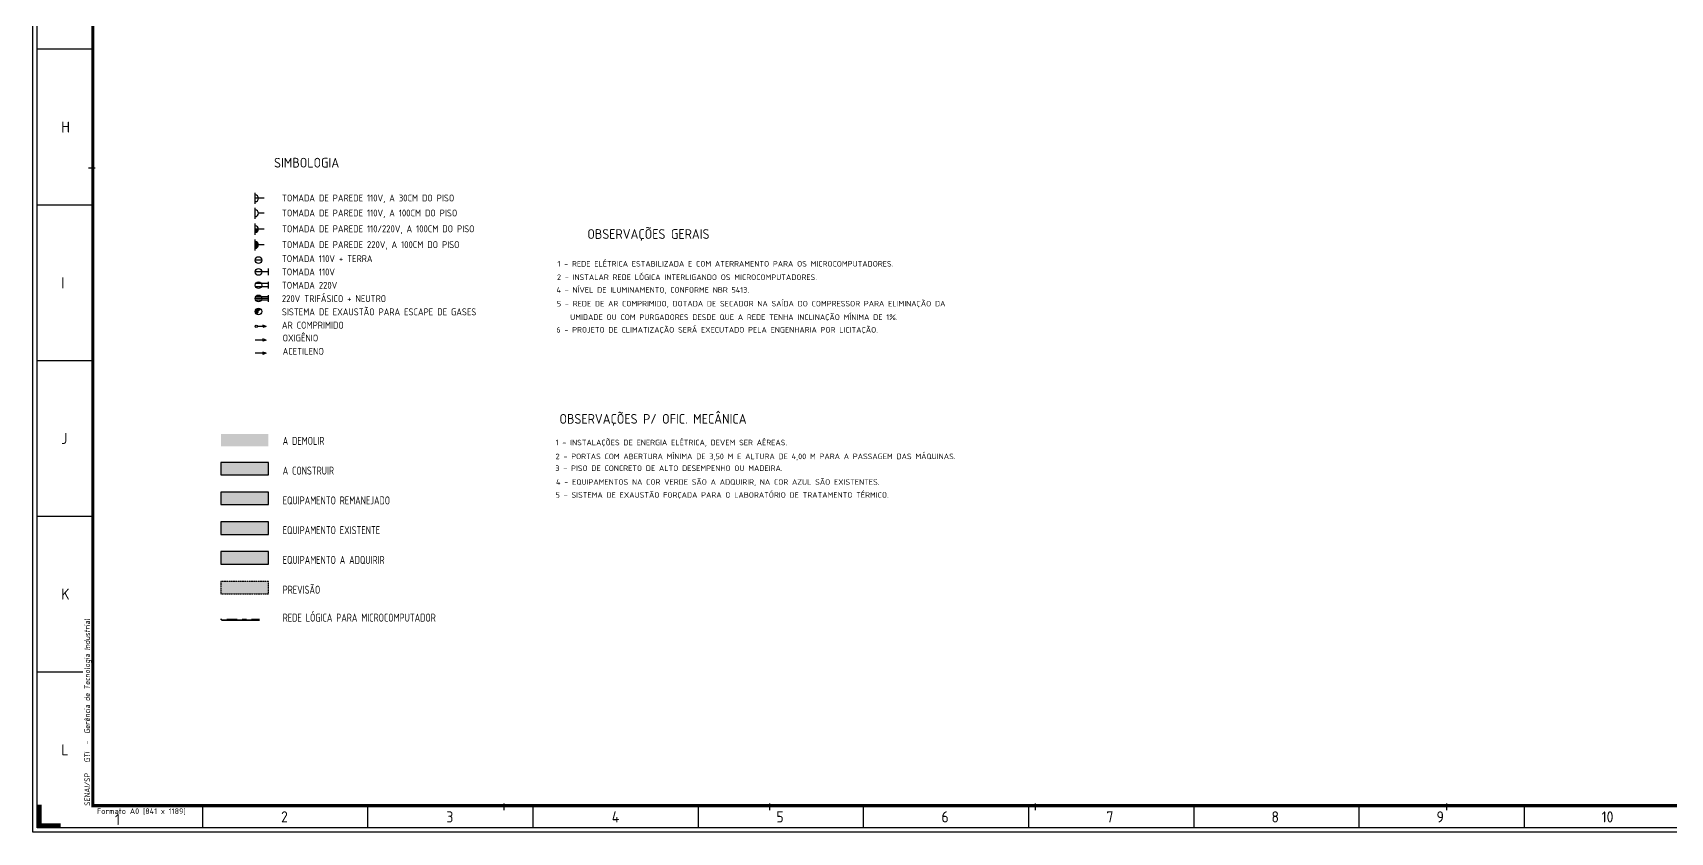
# Model space of a CAD drawing. Header units: millimetres. Extents: x 18768 to 1484868, y -11027 to 520152.
# Drawn here: x 1153971 to 1227618, y 100207 to 136195 of the extents above; entities that cross this region are included whole.
import ezdxf

# ---------------------------------------------------------------- set-up
doc = ezdxf.new("R2010")
doc.units = ezdxf.units.MM
for name, pattern in [('DASHDOT2', [0.5, 0.25, -0.125, 0, -0.125]), ('DIVIDE', [2.15, 1.5, -0.2, 0.05, -0.15, 0.05, -0.2]), ('HIDDEN2', [4.7625, 3.175, -1.5875])]:
    doc.linetypes.add(name, pattern=pattern)
for name, color, linetype in [('025', 3, 'Continuous'), ('035', 2, 'Continuous'), ('050', 166, 'Continuous'), ('100', 176, 'Continuous'), ('L018-SIMBOLO1', 3, 'Continuous'), ('L018-SIMBOLO3', 3, 'Continuous'), ('L025-CONTORNO', 7, 'Continuous'), ('L025-IMPLANTAÇÃO', 1, 'Continuous'), ('L025-PREVISÃO', 254, 'HIDDEN2'), ('L025-TEXTO', 7, 'Continuous'), ('L035-ARRANJO-ADQUIRIR', 102, 'Continuous'), ('L035-ARRANJO-EXISTENTE', 180, 'Continuous'), ('L035-ARRANJO-REMANEJADO', 200, 'Continuous'), ('L035-TEXTO', 40, 'Continuous')]:
    doc.layers.add(name, color=color, linetype=linetype)
doc.layers.add('L035-DEMOLIÇÃO', color=40, linetype='Continuous', plot=False)
doc.styles.add('ISO-CP--18', font='isocp.shx', dxfattribs={"width": 0.75, "height": 180})
doc.styles.add('ISO-CP--25', font='isocp.shx', dxfattribs={"height": 250})
doc.styles.add('ISO-CP--35', font='isocp.shx', dxfattribs={"height": 350})
doc.styles.add('ISO-CP--50', font='isocp.shx', dxfattribs={"height": 500})

# ---------------------------------------------------------------- blocks, each defined once
blk = doc.blocks.new('A0')
at = {"layer": '025'}
for points in [[(119300, 84500), (119300, 0), (0, 0), (0, 84500)], [(200, 84300), (119100, 84300), (119100, 200), (200, 200)]]:
    blk.add_lwpolyline(points, close=True, dxfattribs=at)
at = {"layer": '050'}
for p, q in [((2700, 35242), (200, 35242)), ((2700, 28234), (200, 28234)), ((2700, 21226), (200, 21226)), ((2700, 14218), (200, 14218)), ((2253, 7210), (200, 7210)), ((7631, 1200), (7631, 200)), ((15062, 1200), (15062, 200)), ((22493, 1200), (22493, 200)), ((29924, 1200), (29924, 200)), ((37355, 1200), (37355, 200)), ((44786, 1200), (44786, 200)), ((52217, 1200), (52217, 200)), ((59648, 1200), (59648, 200)), ((67079, 1200), (67079, 200))]:
    blk.add_line(p, q, dxfattribs=at)
at = {"layer": '100'}
for p, q in [((2500, 29900), (2800, 29900)), ((2700, 29950), (2700, 29850)), ((2700, 29935), (2700, 29865)), ((21150, 1200), (21250, 1200)), ((21165, 1200), (21235, 1200)), ((21200, 1000), (21200, 1300)), ((33100, 1200), (33200, 1200)), ((33115, 1200), (33185, 1200)), ((33150, 1000), (33150, 1300)), ((45050, 1200), (45150, 1200)), ((45065, 1200), (45135, 1200)), ((45100, 1000), (45100, 1300)), ((63550, 1200), (63650, 1200)), ((63565, 1200), (63635, 1200)), ((63600, 1000), (63600, 1300))]:
    blk.add_line(p, q, dxfattribs=at)
at = {"layer": '100', "const_width": 140}
blk.add_lwpolyline([(2700, 83300), (118100, 83300), (118100, 1200), (2700, 1200)], close=True, dxfattribs=at)
at = {"layer": '100', "const_width": 200}
blk.add_lwpolyline([(1250, 300), (300, 300), (300, 1250)], dxfattribs=at)
at = {"layer": '025', "style": 'ISO-CP--25'}
blk.add_text('Formato A0 [841 x 1189]', height=250, dxfattribs=at).set_placement((2888, 824))
at = {"layer": '035', "style": 'ISO-CP--35', "oblique": 5, "width": 0.9}
blk.add_text('SENAI/SP   GTI  -  Gerência de Tecnologia Industrial', height=250, rotation=90, dxfattribs=at).set_placement((2574, 1180))
at = {"layer": '050', "style": 'ISO-CP--50'}
for s, p in [('H', (1283, 31492)), ('I', (1283, 24481)), ('J', (1283, 17477)), ('K', (1283, 10472)), ('L', (1287, 3458)), ('1', (3699, 322)), ('2', (11167, 443)), ('3', (18604, 443)), ('4', (26041, 443)), ('5', (33445, 443)), ('6', (40870, 443)), ('7', (48290, 443)), ('8', (55711, 443)), ('9', (63137, 443)), ('10', (70560, 443))]:
    blk.add_text(s, height=500, dxfattribs=at).set_placement(p)

msp = doc.modelspace()

# ---------------------------------------------------------------- hatches: boundary and pattern name
at = {"layer": 'L018-SIMBOLO1'}
for points in [[(1164121.697, 127354.961), (1163971.697, 127354.961), (1163971.697, 127204.961, 0.414213562)], [(1163971.697, 126793.064), (1163971.697, 126493.064, 1)]]:
    msp.add_hatch(color=256, dxfattribs=at).paths.add_polyline_path(points)
at = {"layer": 'L018-SIMBOLO3'}
h = msp.add_hatch(color=180, dxfattribs=at)
edge = h.paths.add_edge_path()
edge.add_arc((1164121.697, 123643.052), 150, 45, 225)
edge.add_arc((1164046.697, 123611.986), 81.179, 247.5, 382.5)
edge.add_arc((1164196.697, 123674.118), 81.179, 67.5, 202.5, ccw=False)
at = {"layer": 'L025-IMPLANTAÇÃO'}
msp.add_hatch(color=256, dxfattribs=at).paths.add_polyline_path([(1162435.269, 116856.828), (1162435.269, 116292.934), (1164571.697, 116292.934), (1164571.697, 116856.828)])
at = {"layer": 'L025-PREVISÃO'}
msp.add_hatch(color=256, dxfattribs=at).paths.add_polyline_path([(1162435.269, 111497.348), (1162435.269, 110933.454), (1164571.697, 110933.454), (1164571.697, 111497.348)])
at = {"layer": 'L035-ARRANJO-ADQUIRIR'}
msp.add_hatch(color=256, dxfattribs=at).paths.add_polyline_path([(1162435.269, 112837.218), (1162435.269, 112273.324), (1164571.697, 112273.324), (1164571.697, 112837.218)])
at = {"layer": 'L035-ARRANJO-EXISTENTE'}
msp.add_hatch(color=256, dxfattribs=at).paths.add_polyline_path([(1162435.269, 114177.088), (1162435.269, 113613.194), (1164571.697, 113613.194), (1164571.697, 114177.088)])
at = {"layer": 'L035-ARRANJO-REMANEJADO'}
msp.add_hatch(color=256, dxfattribs=at).paths.add_polyline_path([(1162435.269, 115516.958), (1162435.269, 114953.064), (1164571.697, 114953.064), (1164571.697, 115516.958)])
at = {"layer": 'L035-DEMOLIÇÃO'}
msp.add_hatch(color=256, dxfattribs=at).paths.add_polyline_path([(1162435.269, 118135.247), (1162435.269, 117571.352), (1164571.697, 117571.352), (1164571.697, 118135.247)])

# ---------------------------------------------------------------- linework, layer by layer
at = {"layer": 'L018-SIMBOLO1'}
for p, q in [((1163971.697, 128491.522), (1163971.697, 128991.522)), ((1164371.697, 128741.522), (1163971.697, 128741.522)), ((1163971.697, 127816.857), (1163971.697, 128316.857)), ((1163971.697, 127104.961), (1163971.697, 127604.961)), ((1164371.697, 128066.857), (1164121.697, 128066.857)), ((1164371.697, 127354.961), (1163971.697, 127354.961)), ((1163971.697, 126393.064), (1163971.697, 126893.064)), ((1164271.697, 125961.874), (1163971.697, 125961.874)), ((1164371.697, 126643.064), (1164121.697, 126643.064)), ((1164571.697, 125427.556), (1163971.697, 125427.556)), ((1164571.697, 125277.556), (1164571.697, 125577.556)), ((1164571.697, 124907.722), (1163991.793, 124907.722)), ((1164571.697, 124757.722), (1163991.793, 124757.722)), ((1164571.697, 124682.722), (1164571.697, 124982.722)), ((1164571.697, 124237.887), (1163971.697, 124237.887)), ((1164571.697, 124312.887), (1163991.793, 124312.887)), ((1164571.697, 124162.887), (1163991.793, 124162.887)), ((1164571.697, 124087.887), (1164571.697, 124387.887))]:
    msp.add_line(p, q, dxfattribs=at)
at = {"layer": 'L018-SIMBOLO1', "color": 4, "linetype": 'DASHDOT2'}
msp.add_line((1164171.523, 109789.577, -79.49), (1162415.312, 109789.577), dxfattribs=at)
at = {"layer": 'L018-SIMBOLO1', "color": 6, "linetype": 'DIVIDE'}
msp.add_line((1164171.523, 109739.577, -79.557), (1162465.312, 109739.577, -3.478), dxfattribs=at)
at = {"layer": 'L018-SIMBOLO1'}
for centre in [(1164121.697, 125961.874), (1164121.697, 125427.556), (1164121.697, 124832.722), (1164121.697, 124237.887)]:
    msp.add_circle(centre, 150, dxfattribs=at)
for centre in [(1163971.697, 128741.522), (1163971.697, 128066.857), (1163971.697, 127354.961), (1163971.697, 126643.064)]:
    msp.add_arc(centre, 150, 270, 90, dxfattribs=at)
at = {"layer": 'L018-SIMBOLO3'}
for p, q in [((1164471.697, 122978.475), (1164321.697, 123028.475)), ((1164321.697, 122362.695), (1163971.697, 122362.695)), ((1164471.697, 122978.475), (1164071.697, 122978.475)), ((1164471.697, 122978.475), (1164321.697, 122928.475)), ((1164471.697, 122362.695), (1164321.697, 122412.695)), ((1164321.697, 122412.695), (1164321.697, 122312.695)), ((1164471.697, 122362.695), (1164321.697, 122312.695)), ((1164321.697, 121764.836), (1163971.697, 121764.836)), ((1164321.697, 121814.836), (1164321.697, 121714.836)), ((1164471.697, 121764.836), (1164321.697, 121814.836)), ((1164471.697, 121764.836), (1164321.697, 121714.836))]:
    msp.add_line(p, q, dxfattribs=at)
msp.add_lwpolyline([(1164471.697, 121764.836, 0, 100, 0), (1164321.697, 121764.836, 100, 100, 0)], format="xyseb", dxfattribs=at)
at = {"layer": 'L018-SIMBOLO3', "color": 180}
msp.add_circle((1164121.697, 123643.052), 150, dxfattribs=at)
at = {"layer": 'L018-SIMBOLO3'}
msp.add_circle((1164021.697, 122978.475), 50, dxfattribs=at)
at = {"layer": 'L025-IMPLANTAÇÃO'}
msp.add_lwpolyline([(1162435.269, 116292.934), (1164571.697, 116292.934), (1164571.697, 116856.828), (1162435.269, 116856.828)], close=True, dxfattribs=at)
at = {"layer": 'L025-PREVISÃO'}
msp.add_lwpolyline([(1162435.269, 110933.454), (1164571.697, 110933.454), (1164571.697, 111497.348), (1162435.269, 111497.348)], close=True, dxfattribs=at)
at = {"layer": 'L035-ARRANJO-ADQUIRIR'}
msp.add_lwpolyline([(1162435.269, 112273.324), (1164571.697, 112273.324), (1164571.697, 112837.218), (1162435.269, 112837.218)], close=True, dxfattribs=at)
at = {"layer": 'L035-ARRANJO-EXISTENTE'}
msp.add_lwpolyline([(1162435.269, 113613.194), (1164571.697, 113613.194), (1164571.697, 114177.088), (1162435.269, 114177.088)], close=True, dxfattribs=at)
at = {"layer": 'L035-ARRANJO-REMANEJADO'}
msp.add_lwpolyline([(1162435.269, 114953.064), (1164571.697, 114953.064), (1164571.697, 115516.958), (1162435.269, 115516.958)], close=True, dxfattribs=at)

# ---------------------------------------------------------------- block references
at = {"layer": 'L025-CONTORNO'}
msp.add_blockref('A0', (1153971.022, 100206.522), dxfattribs=at)

# ---------------------------------------------------------------- texts
at = {"layer": 'L025-TEXTO', "style": 'ISO-CP--25'}
for s, height, p in [('TOMADA DE PAREDE 110V, A 30CM DO PISO', 312.5, (1165181.172, 128599.035)), ('TOMADA DE PAREDE 110V, A 100CM DO PISO', 312.5, (1165181.172, 127924.371)), ('TOMADA DE PAREDE 110/220V, A 100CM DO PISO', 312.5, (1165181.172, 127212.474)), ('TOMADA DE PAREDE 220V, A 100CM DO PISO', 312.5, (1165181.172, 126500.577)), ('TOMADA 110V + TERRA', 312.5, (1165177.019, 125869.465)), ('1 - REDE ELÉTRICA ESTABILIZADA E COM ATERRAMENTO PARA OS MICROCOMPUTADORES.', 250, (1177569.597, 125668.912)), ('TOMADA 110V', 312.5, (1165177.019, 125269.465)), ('2 - INSTALAR REDE LÓGICA INTERLIGANDO OS MICROCOMPUTADORES.', 250, (1177547.752, 125064.98)), ('TOMADA 220V', 312.5, (1165177.019, 124669.465)), ('220V TRIFÁSICO + NEUTRO', 312.5, (1165177.019, 124069.465)), ('4 - NÍVEL DE ILUMINAMENTO, CONFORME NBR 5413.', 250, (1177526.719, 124493.24)), ('SISTEMA DE EXAUSTÃO PARA ESCAPE DE GASES', 312.5, (1165177.019, 123474.63)), ('5 - REDE DE AR COMPRIMIDO, DOTADA DE SECADOR NA SAÍDA DO COMPRESSOR PARA ELIMINAÇÃO DA', 250, (1177542.176, 123875.347)), ('AR COMPRIMIDO', 312.5, (1165177.019, 122874.63)), ('6 - PROJETO DE CLIMATIZAÇÃO SERÁ EXECUTADO PELA ENGENHARIA POR LICITAÇÃO.', 250, (1177518.605, 122697.718)), ('UMIDADE OU COM PURGADORES DESDE QUE A REDE TENHA INCLINAÇÃO MÍNIMA DE 1%.', 250, (1178141.888, 123267.261)), ('OXIGÊNIO', 312.5, (1165210.685, 122297.646)), ('ACETILENO', 312.5, (1165210.685, 121697.646)), ('1 - INSTALAÇÕES DE ENERGIA ELÉTRICA, DEVEM SER AÉREAS.', 250, (1177486.907, 117624.621)), ('2 - PORTAS COM ABERTURA MÍNIMA DE 3,50 M E ALTURA DE 4,00 M PARA A PASSAGEM DAS MÁQUINAS.', 250, (1177486.907, 116999.907)), ('3 - PISO DE CONCRETO DE ALTO DESEMPENHO OU MADEIRA.', 250, (1177474.412, 116467.763)), ('4 - EQUIPAMENTOS NA COR VERDE SÃO A ADQUIRIR, NA COR AZUL SÃO EXISTENTES.', 250, (1177505.759, 115847.163)), ('5 - SISTEMA DE EXAUSTÃO FORÇADA PARA O LABORATÓRIO DE TRATAMENTO TÉRMICO.', 250, (1177486.538, 115264.224))]:
    msp.add_text(s, height=height, dxfattribs=at).set_placement(p)
at = {"layer": 'L025-TEXTO', "style": 'ISO-CP--18', "width": 0.75}
for s, p in [('A DEMOLIR', (1165211.578, 117644.192)), ('A CONSTRUIR', (1165211.578, 116304.322)), ('EQUIPAMENTO REMANEJADO', (1165211.578, 114964.452)), ('EQUIPAMENTO EXISTENTE', (1165211.578, 113624.582)), ('EQUIPAMENTO A ADQUIRIR', (1165211.578, 112284.712)), ('PREVISÃO', (1165211.578, 110944.842)), ('REDE LÓGICA PARA MICROCOMPUTADOR', (1165211.578, 109687.306))]:
    msp.add_text(s, height=360, dxfattribs=at).set_placement(p)
at = {"layer": 'L035-TEXTO', "style": 'ISO-CP--35'}
for s, p in [('SIMBOLOGIA', (1164824.654, 130126.317)), ('OBSERVAÇÕES GERAIS', (1178914.658, 126915.779)), ('OBSERVAÇÕES P/ OFIC. MECÂNICA', (1177661.658, 118595.443))]:
    msp.add_text(s, height=437.5, dxfattribs=at).set_placement(p)

doc.saveas('drawing.dxf')
